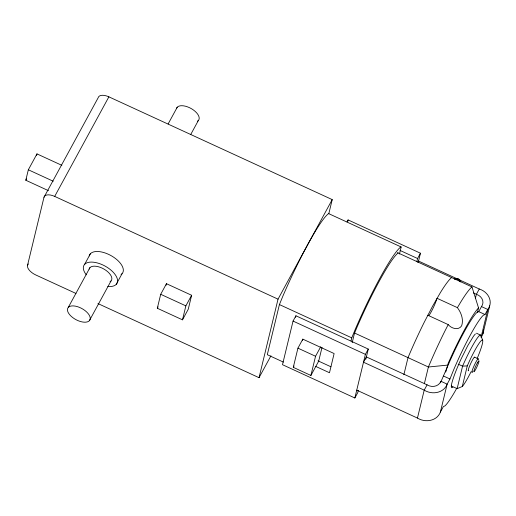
<?xml version="1.0" encoding="UTF-8"?>
<svg xmlns="http://www.w3.org/2000/svg" width="516" height="516" viewBox="0 0 516 516"><rect width="100%" height="100%" fill="white"/><g stroke="black" fill="none" stroke-linecap="round" stroke-linejoin="round"><path stroke-width="0.77" d="M48.478 190.681L25.8 180.245L28.335 169.777L36.978 153.891L61.856 165.333M36.617 155.387L36.978 153.891M75.968 293.456L35.688 274.925A10.455 5.25 28.6 0 1 27.522 265.347L43.983 197.293L98.175 97.737A10.455 5.25 28.6 0 1 108.876 96.84L332.22 199.602L328.834 213.598M157.322 308.258L160.702 294.294L166.462 283.703L191.63 295.281L188.25 309.245L182.49 319.836L157.322 308.258L158.089 306.846M166.088 285.258L166.462 283.703M182.49 319.836L185.863 305.872L191.63 295.281M97.937 303.563L259.032 377.686L278.034 299.164L332.22 199.602M399.455 254.033L401.164 246.983L328.815 213.695L328.279 213.817A78.432 9.017 -65.3 0 0 282.942 295.965L279.414 304.569L267.288 354.692L283.368 362.09M365.818 359.246L368.282 349.068L295.926 315.779L293.049 321.075L282.491 364.696L354.84 397.984L357.723 392.689L358.291 390.354M295.552 317.334L295.926 315.779M322.029 347.332L318.682 361.155L310.903 375.455L293.288 367.347L297.932 348.152L302.827 339.147L334.129 353.55L329.485 372.745L315.824 366.457M302.46 340.683L302.827 339.147M347.726 221.487L348.1 219.926L420.45 253.214L418.379 261.78M310.903 375.455L315.547 356.259L320.733 346.726M351.009 340.986L351.764 337.857L355.292 329.253A78.432 9.017 -65.3 0 1 400.629 247.106L401.164 246.983M352.202 342.669L354.44 333.413L356.55 328.273A71.924 8.269 -65.3 0 1 398.12 252.95M354.84 397.984L365.399 354.363L368.282 349.068M416.818 261.625L417.573 258.51L420.45 253.214M403.873 374.732L408.014 357.627A72.782 8.366 -65.3 0 1 424.197 322.345L432.537 306.278L440.245 292.856A72.782 8.366 -65.3 0 1 451.597 277.55M424.442 383.336L428.396 367.005A72.782 8.366 -65.3 0 1 444.579 331.724L448.198 324.603L427.816 315.224M417.457 418.07L424.21 390.148L427.093 384.852A9.243 7.921 13.6 0 0 440.851 381.247L447.146 384.143L440.387 412.065A15.403 13.203 13.6 0 1 417.457 418.07L356.743 390.135M440.477 382.801L447.34 366.992A50.891 5.85 -65.3 0 1 477.1 312.322L478.745 311.632L481.493 306.581A9.243 7.921 13.6 0 0 476.384 294.294L473.456 292.946M445.734 372.062L448.249 363.174A57.689 6.631 -65.3 0 1 478.055 308.42L478.538 307.936L471.979 286.928L397.423 252.627M475.442 298.171L476.384 294.294L479.267 288.999L418.553 261.064L417.831 262.392M451.307 385.981L457.131 388.658L462.568 366.167A30.115 3.464 -65.3 0 1 481.015 336.226M477.423 312.561L478.538 307.936M457.131 388.658L462.291 386.51L467.283 365.876L469.483 361.007A26.322 3.025 -65.3 0 1 482.099 340.057A26.322 3.025 -65.3 0 1 477.1 358.639M481.222 336.619L487.788 309.477A15.403 13.203 13.6 0 0 479.267 288.999M482.937 333.768L489.69 305.846M427.093 384.852L366.379 356.917L363.496 362.213L424.21 390.148A15.403 13.203 13.6 0 0 447.146 384.143L449.952 378.983L453.628 369.888A50.891 5.85 -65.3 0 1 483.389 315.218L485.034 314.528L487.788 309.477L481.493 306.581M25.8 180.245L26.555 178.865M43.983 197.293A10.455 5.25 28.6 0 1 54.69 196.403L108.876 96.84M27.522 265.347L28.29 263.934M84.63 264.347L90.397 253.756M68.286 307.394L89.907 267.675M168.139 123.937L177.246 107.212M89.378 320.707A12.552 6.302 28.6 0 0 77.368 306.633A12.552 6.302 28.6 0 0 69.75 314.805A12.552 6.302 28.6 0 0 89.378 320.707L110.998 280.994M190.746 134.47L198.338 120.531M116.268 284.322L122.034 273.732M259.032 377.686L270.952 355.795M347.023 221.912L348.1 219.926M293.288 367.347L294.043 365.96M440.387 412.065L443.386 406.563L444.915 405.918A50.891 5.85 -65.3 0 0 456.821 388.161M448.198 324.603C451.326 328.408 458.343 330.795 461.62 325.867C463.813 319.61 461.214 312.722 457.421 307.659L460.627 302.234A72.782 8.366 -65.3 0 1 471.979 286.928M462.291 386.51L462.749 386.033A26.322 3.025 -65.3 0 0 471.095 371.688M447.411 365.128L428.396 367.005L354.576 333.039M467.283 365.876L462.568 366.167L458.202 364.154M400.029 250.441L417.573 258.51M478.745 311.632L485.034 314.528M457.421 307.659L437.039 298.28L436.71 299.39A11.294 1.296 -65.3 0 1 429.035 315.399M476.455 333.213L480.822 335.219L482.608 340.212M474.578 357.124L478.222 358.807M28.335 169.777L53.206 181.219M54.69 196.403L278.034 299.164M443.657 376.093L449.952 378.983M279.414 304.569L351.764 337.857M293.049 321.075L365.399 354.363M297.932 348.152L315.547 356.259M317.991 360.832L330.93 366.786M160.702 294.294L185.863 305.872M452.874 387.155A29.838 3.431 -65.3 0 1 461.111 358.968L467.767 345.63L473.449 336.303A29.838 3.431 -65.3 0 1 475.43 333.981M483.447 329.724A15.403 13.203 13.6 0 1 481.035 337.393M176.466 108.663A12.552 6.302 28.6 0 1 191.726 108.87A12.552 6.302 28.6 0 1 197.409 121.254M89.126 269.12A12.552 6.302 28.6 0 1 104.387 269.326A12.552 6.302 28.6 0 1 110.069 281.71M468.625 370.649A7.527 0.864 -65.3 0 1 470.611 363.703A7.527 0.864 -65.3 0 1 474.681 357.433M472.785 371.713A7.527 0.864 -65.3 0 1 474.262 365.38A7.527 0.864 -65.3 0 1 478.222 359.858M455.615 279.324A3.399 2.78 34.2 0 1 459.743 281.226M455.067 279.408A3.399 2.78 34.2 0 1 457.273 279.143M458.053 279.408A3.399 2.78 34.2 0 1 459.866 281.046M454.493 279.001A4.16 3.399 34.2 0 1 460.743 281.878M454.615 278.821A4.16 3.399 34.2 0 1 460.865 281.697M89.229 255.923A18.821 9.449 28.6 0 1 111.766 256.026A18.821 9.449 28.6 0 1 121.034 274.57M86.307 274.835A18.821 9.449 28.6 0 1 91.532 262.089A18.821 9.449 28.6 0 1 115.532 275.118A18.821 9.449 28.6 0 1 107.786 286.49M477.345 362.954L476.687 364.193A6.024 0.69 -65.3 0 0 473.914 371.03A6.024 0.69 -65.3 0 0 475.546 369.598L476.21 368.36A6.024 0.69 -65.3 0 0 478.977 361.523A6.024 0.69 -65.3 0 0 477.345 362.954"/></g></svg>
